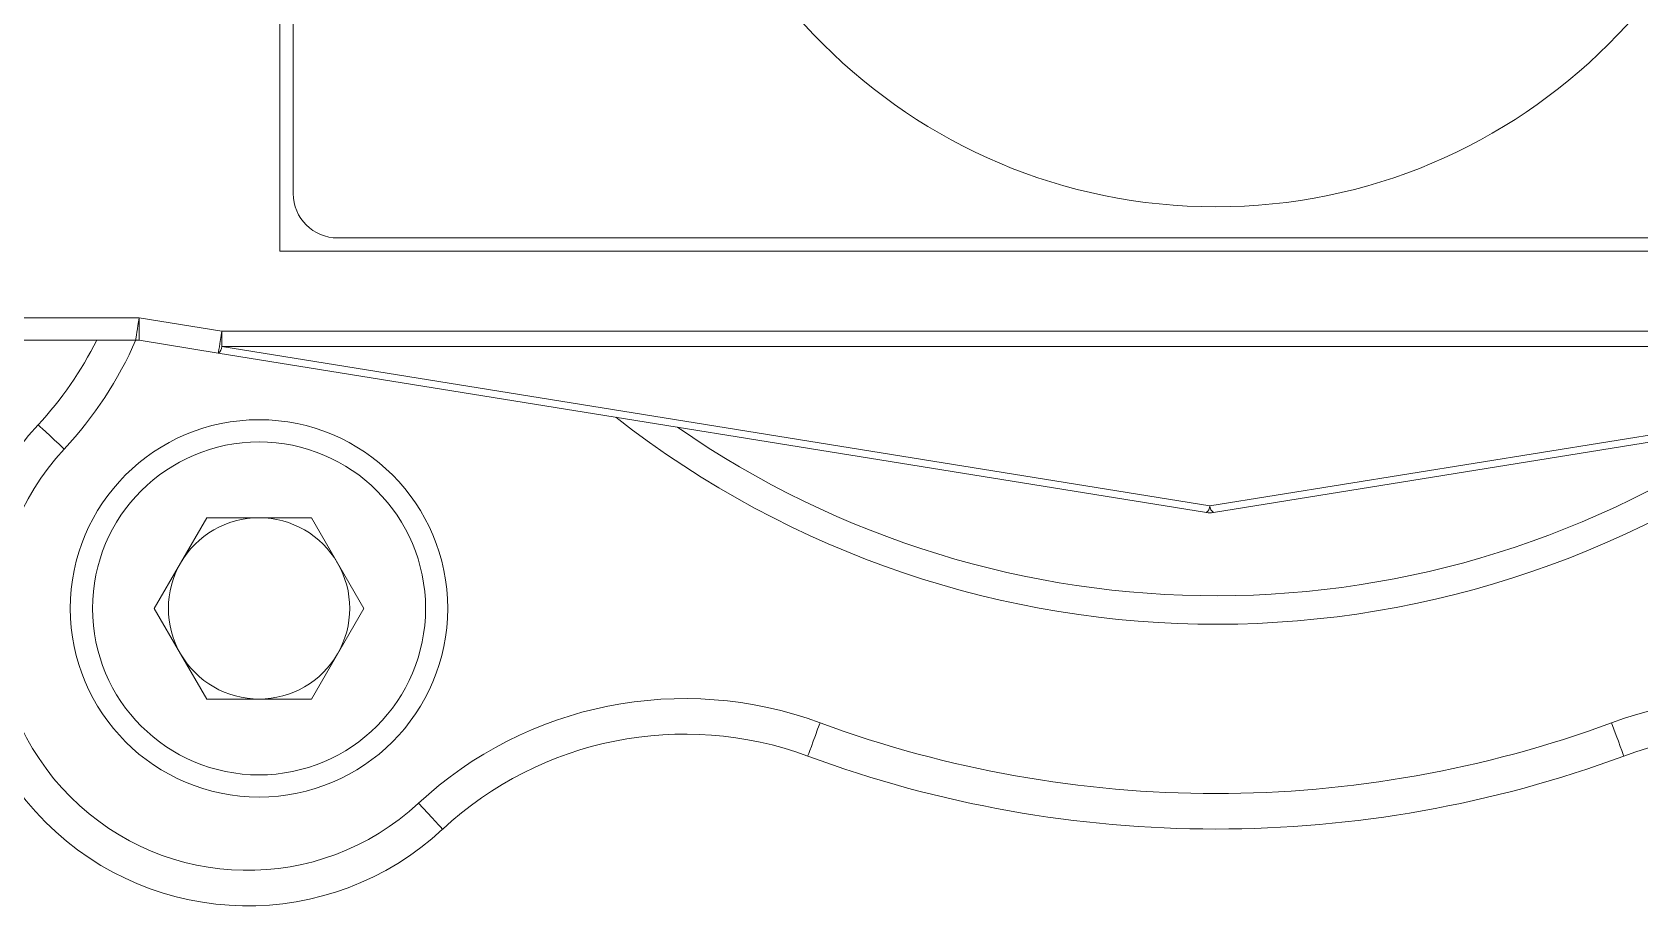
# Model space of a CAD drawing. Header units: millimetres. Extents: x 57 to 386, y 23 to 272.
# Drawn here: x 87.26 to 123.46, y 72.62 to 92.3 of the extents above; entities that cross this region are included whole.
import ezdxf

# ---------------------------------------------------------------- set-up
doc = ezdxf.new("R2010")
doc.units = ezdxf.units.MM

msp = doc.modelspace()

# ---------------------------------------------------------------- linework, layer by layer
at = {"color": 7, "lineweight": 5}
for p, q in [((92.838, 114.367), (92.838, 87.367)), ((93.138, 113.067), (93.138, 88.667)), ((94.138, 87.667), (133.685, 87.667)), ((92.838, 87.367), (134.985, 87.367)), ((86.428, 85.867), (89.668, 85.867)), ((89.668, 85.867), (91.529, 85.566)), ((91.529, 85.566), (136.027, 85.566)), ((91.529, 85.566), (91.529, 85.222)), ((89.588, 85.367), (86.428, 85.367)), ((91.45, 85.073), (89.668, 85.361)), ((136.027, 85.222), (91.529, 85.222)), ((91.529, 85.222), (113.778, 81.629)), ((113.778, 81.629), (136.027, 85.222)), ((113.699, 81.48), (91.45, 85.073)), ((136.107, 85.073), (113.858, 81.48)), ((90.009, 79.322), (91.188, 81.364)), ((93.546, 81.364), (91.188, 81.364)), ((94.725, 79.322), (93.546, 81.364)), ((91.188, 77.28), (90.009, 79.322)), ((94.725, 79.322), (93.546, 77.28)), ((91.188, 77.28), (93.546, 77.28))]:
    msp.add_line(p, q, dxfattribs=at)
at = {"color": 7, "lineweight": 5, "flags": 128}
for points in [[(89.588, 85.367), (89.589, 85.375), (89.593, 85.397), (89.599, 85.434), (89.607, 85.484), (89.617, 85.546), (89.628, 85.617), (89.641, 85.696), (89.654, 85.78), (89.668, 85.867)], [(89.668, 85.867), (89.668, 85.768), (89.668, 85.673), (89.668, 85.586), (89.668, 85.509), (89.668, 85.446), (89.668, 85.399), (89.668, 85.37), (89.668, 85.361)], [(91.529, 85.566), (91.514, 85.47), (91.499, 85.378), (91.485, 85.292), (91.473, 85.217), (91.463, 85.156), (91.456, 85.11), (91.451, 85.082), (91.45, 85.073)], [(87.393, 83.457), (87.404, 83.446), (87.437, 83.415), (87.492, 83.365), (87.564, 83.297), (87.653, 83.215), (87.754, 83.12), (87.864, 83.018), (87.979, 82.912)], [(104.723, 75.995), (104.728, 76.01), (104.744, 76.052), (104.77, 76.122), (104.804, 76.215), (104.846, 76.329), (104.894, 76.458), (104.946, 76.599), (105, 76.746)], [(123.1, 75.995), (123.095, 76.01), (123.079, 76.052), (123.054, 76.122), (123.019, 76.215), (122.977, 76.329), (122.929, 76.458), (122.877, 76.599), (122.823, 76.746)], [(96.502, 74.348), (96.491, 74.359), (96.46, 74.393), (96.41, 74.447), (96.342, 74.52), (96.259, 74.609), (96.165, 74.71), (96.063, 74.82), (95.957, 74.934)]]:
    msp.add_lwpolyline(points, dxfattribs=at)
at = {"color": 7, "lineweight": 5}
for centre, radius in [((113.912, 100.867), 12.5), ((92.367, 79.322), 4.25), ((92.367, 79.322), 3.75)]:
    msp.add_circle(centre, radius, dxfattribs=at)
for centre, radius, start, end in [((94.138, 88.667), 1, 180, 270), ((81.536, 88.906), 8, 317.0684, 333.7458), ((89.588, 84.867), 0.5, 80.8265, 90), ((91.314, 85.241), 0.217, 308.9191, 354.94), ((92.112, 79.067), 6.445, 137.0684, 312.9316), ((92.112, 79.067), 5.645, 137.0684, 312.9316), ((113.562, 81.648), 0.217, 308.9234, 354.9384), ((113.778, 81.973), 0.5, 260.8265, 279.1735), ((113.994, 81.648), 0.217, 185.0632, 231.0762), ((92.367, 79.322), 2.042, 90, 150), ((92.367, 79.322), 2.042, 30, 90), ((92.367, 79.322), 2.042, 150, 210), ((92.367, 79.322), 2.042, 330, 30), ((92.367, 79.322), 2.042, 210, 270), ((92.367, 79.322), 2.042, 270, 330), ((101.951, 68.491), 8.8, 69.7236, 132.9316), ((125.873, 68.491), 8.8, 47.0684, 110.2764), ((101.951, 68.491), 8, 69.7236, 132.9316), ((113.912, 100.867), 25.715, 249.7236, 290.2764), ((125.873, 68.491), 8, 47.0684, 110.2764), ((113.912, 100.867), 26.515, 249.7236, 290.2764)]:
    msp.add_arc(centre, radius, start, end, dxfattribs=at)
at = {"color": 8, "lineweight": 5}
for centre, radius, start, end in [((81.536, 88.906), 8.8, 317.0684, 336.3243), ((113.912, 100.867), 21.902, 231.9214, 308.3081), ((113.912, 100.867), 21.26, 235.2273, 305.0369)]:
    msp.add_arc(centre, radius, start, end, dxfattribs=at)

doc.saveas('drawing.dxf')
